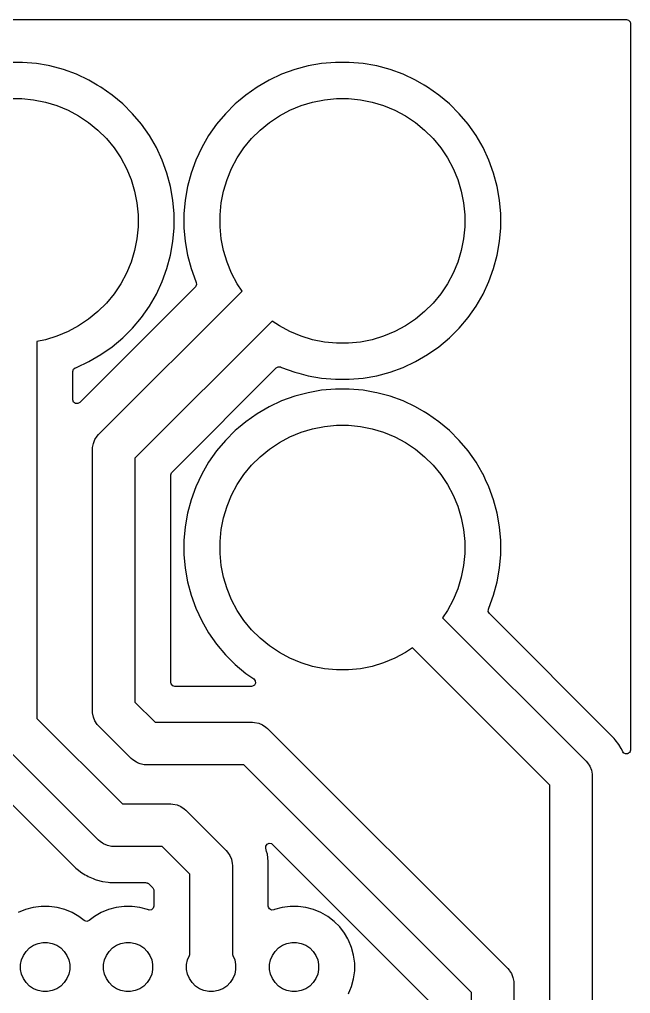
# Model space of a CAD drawing. Header units: millimetres. Extents: x 1 to 179, y 1 to 120.
# Drawn here: x 160.8 to 179.5, y 90.43 to 120.25 of the extents above; entities that cross this region are included whole.
import ezdxf

# ---------------------------------------------------------------- set-up
doc = ezdxf.new("R2010")
doc.units = ezdxf.units.MM
doc.layers.add('F.Cu', color=13, linetype='CONTINUOUS', true_color=0xc83434)

msp = doc.modelspace()

# ---------------------------------------------------------------- linework, layer by layer
at = {"layer": 'F.Cu', "linetype": 'CONTINUOUS'}
for p, q in [((0.6245, 120.2495), (179.3755, 120.2495)), ((179.3755, 120.2495), (179.442539, 120.229815)), ((179.442539, 120.229815), (179.488294, 120.177011)), ((179.488294, 120.177011), (179.4995, 120.1255)), ((179.4995, 120.1255), (179.4995, 97.889483)), ((160.891352, 118.936003), (160.467798, 118.936003)), ((160.891355, 118.936003), (160.891352, 118.936003)), ((161.313297, 118.899088), (160.891355, 118.936003)), ((161.671527, 118.835922), (161.313297, 118.899088)), ((161.730416, 118.825538), (161.671527, 118.835922)), ((161.730426, 118.825536), (161.730416, 118.825538)), ((162.139527, 118.715918), (161.730423, 118.825536)), ((161.730423, 118.825536), (161.730426, 118.825536)), ((162.139537, 118.715915), (162.139527, 118.715918)), ((162.139538, 118.715914), (162.139537, 118.715915)), ((162.537549, 118.57105), (162.139538, 118.715914)), ((169.219622, 118.715918), (169.020606, 118.643482)), ((169.628726, 118.825536), (169.219622, 118.715918)), ((169.628729, 118.825537), (169.628726, 118.825536)), ((169.628734, 118.825538), (169.628729, 118.825537)), ((169.628736, 118.825539), (169.628734, 118.825538)), ((169.628739, 118.825539), (169.628736, 118.825539)), ((170.045852, 118.899088), (169.628739, 118.825539)), ((170.467794, 118.936003), (170.045852, 118.899088)), ((170.467798, 118.936003), (170.467794, 118.936003)), ((170.891352, 118.936003), (170.467798, 118.936003)), ((170.891355, 118.936003), (170.891352, 118.936003)), ((171.313297, 118.899088), (170.891355, 118.936003)), ((171.671527, 118.835922), (171.313297, 118.899088)), ((171.730416, 118.825538), (171.671527, 118.835922)), ((171.730426, 118.825536), (171.730416, 118.825538)), ((172.139527, 118.715918), (171.730423, 118.825536)), ((171.730423, 118.825536), (171.730426, 118.825536)), ((172.139537, 118.715915), (172.139527, 118.715918)), ((172.139538, 118.715914), (172.139537, 118.715915)), ((172.537549, 118.57105), (172.139538, 118.715914)), ((162.537556, 118.571047), (162.537549, 118.57105)), ((162.537558, 118.571046), (162.537556, 118.571047)), ((162.921411, 118.392053), (162.537558, 118.571046)), ((162.921426, 118.392045), (162.921411, 118.392053)), ((163.179257, 118.243187), (162.921426, 118.392045)), ((168.437723, 118.392045), (168.070928, 118.180276)), ((168.437738, 118.392053), (168.437723, 118.392045)), ((168.821591, 118.571046), (168.437738, 118.392053)), ((168.821597, 118.571049), (168.821591, 118.571046)), ((168.821601, 118.57105), (168.821597, 118.571049)), ((169.020606, 118.643482), (168.821601, 118.57105)), ((172.537556, 118.571047), (172.537549, 118.57105)), ((172.537558, 118.571046), (172.537556, 118.571047)), ((172.921411, 118.392053), (172.537558, 118.571046)), ((172.921426, 118.392045), (172.921411, 118.392053)), ((173.179257, 118.243187), (172.921426, 118.392045)), ((163.28823, 118.180271), (163.179257, 118.243187)), ((163.635185, 117.937329), (163.28823, 118.180271)), ((168.070913, 118.180267), (167.723965, 117.93733)), ((168.070928, 118.180276), (168.070913, 118.180267)), ((173.28823, 118.180271), (173.179257, 118.243187)), ((173.635185, 117.937329), (173.28823, 118.180271)), ((160.495571, 117.830986), (160.863579, 117.830986)), ((160.863579, 117.830986), (161.229814, 117.794915)), ((161.229814, 117.794915), (161.590751, 117.72312)), ((163.959647, 117.665074), (163.635185, 117.937329)), ((167.723965, 117.93733), (167.499902, 117.74932)), ((169.768399, 117.72312), (170.129336, 117.794915)), ((170.129336, 117.794915), (170.495571, 117.830986)), ((170.495571, 117.830986), (170.863579, 117.830986)), ((170.863579, 117.830986), (171.229814, 117.794915)), ((171.229814, 117.794915), (171.590751, 117.72312)), ((173.959647, 117.665074), (173.635185, 117.937329)), ((161.590751, 117.72312), (161.942912, 117.616293)), ((161.942912, 117.616293), (162.282907, 117.475463)), ((164.259146, 117.365575), (163.959647, 117.665074)), ((167.399494, 117.665066), (167.100012, 117.365584)), ((167.3995, 117.665072), (167.399494, 117.665066)), ((167.399503, 117.665074), (167.3995, 117.665072)), ((167.499902, 117.74932), (167.399503, 117.665074)), ((169.076243, 117.475463), (169.416238, 117.616293)), ((169.416238, 117.616293), (169.768399, 117.72312)), ((171.590751, 117.72312), (171.942912, 117.616293)), ((171.942912, 117.616293), (172.282907, 117.475463)), ((174.259146, 117.365575), (173.959647, 117.665074)), ((162.282907, 117.475463), (162.60746, 117.301985)), ((162.60746, 117.301985), (162.913447, 117.097531)), ((164.531401, 117.041113), (164.259146, 117.365575)), ((167.100012, 117.365584), (166.827748, 117.041113)), ((168.445703, 117.097531), (168.75169, 117.301985)), ((168.75169, 117.301985), (169.076243, 117.475463)), ((172.282907, 117.475463), (172.60746, 117.301985)), ((172.60746, 117.301985), (172.913447, 117.097531)), ((174.531401, 117.041113), (174.259146, 117.365575)), ((162.913447, 117.097531), (163.197921, 116.86407)), ((164.774343, 116.694158), (164.531401, 117.041113)), ((166.827748, 117.041113), (166.584811, 116.694165)), ((168.161229, 116.86407), (168.445703, 117.097531)), ((172.913447, 117.097531), (173.197921, 116.86407)), ((174.774343, 116.694158), (174.531401, 117.041113)), ((163.197921, 116.86407), (163.458142, 116.603849)), ((163.458142, 116.603849), (163.691603, 116.319375)), ((164.98612, 116.327348), (164.774343, 116.694158)), ((166.584802, 116.69415), (166.373033, 116.327355)), ((166.584811, 116.694165), (166.584802, 116.69415)), ((167.667547, 116.319375), (167.901008, 116.603849)), ((167.901008, 116.603849), (168.161229, 116.86407)), ((173.197921, 116.86407), (173.458142, 116.603849)), ((173.458142, 116.603849), (173.691603, 116.319375)), ((174.98612, 116.327348), (174.774343, 116.694158)), ((163.691603, 116.319375), (163.896057, 116.013388)), ((165.165122, 115.943477), (164.98612, 116.327348)), ((166.373025, 116.32734), (166.194032, 115.943487)), ((166.373033, 116.327355), (166.373025, 116.32734)), ((167.463093, 116.013388), (167.667547, 116.319375)), ((173.691603, 116.319375), (173.896057, 116.013388)), ((175.165122, 115.943477), (174.98612, 116.327348)), ((163.896057, 116.013388), (164.069535, 115.688835)), ((167.289615, 115.688835), (167.463093, 116.013388)), ((173.896057, 116.013388), (174.069535, 115.688835)), ((164.069535, 115.688835), (164.210365, 115.34884)), ((165.309986, 115.545466), (165.165122, 115.943477)), ((166.194032, 115.943487), (166.04916, 115.545456)), ((167.148785, 115.34884), (167.289615, 115.688835)), ((174.069535, 115.688835), (174.210365, 115.34884)), ((175.309986, 115.545466), (175.165122, 115.943477)), ((165.41961, 115.136344), (165.309986, 115.545466)), ((166.04916, 115.545456), (165.939542, 115.136352)), ((175.41961, 115.136344), (175.309986, 115.545466)), ((164.210365, 115.34884), (164.317192, 114.996679)), ((165.49316, 114.719223), (165.41961, 115.136344)), ((165.939539, 115.136339), (165.86599, 114.719226)), ((165.939542, 115.136352), (165.939539, 115.136339)), ((167.041958, 114.996679), (167.148785, 115.34884)), ((174.210365, 115.34884), (174.317192, 114.996679)), ((175.49316, 114.719223), (175.41961, 115.136344)), ((164.317192, 114.996679), (164.388987, 114.635742)), ((166.970163, 114.635742), (167.041958, 114.996679)), ((174.317192, 114.996679), (174.388987, 114.635742)), ((164.388987, 114.635742), (164.425058, 114.269507)), ((165.530075, 114.29728), (165.49316, 114.719223)), ((165.86599, 114.719226), (165.829075, 114.297284)), ((166.934092, 114.269507), (166.970163, 114.635742)), ((174.388987, 114.635742), (174.425058, 114.269507)), ((175.530075, 114.29728), (175.49316, 114.719223)), ((164.425058, 114.269507), (164.425058, 113.901499)), ((165.530075, 113.873726), (165.530075, 114.29728)), ((165.829075, 114.297284), (165.829075, 113.873723)), ((166.934092, 113.901499), (166.934092, 114.269507)), ((174.425058, 114.269507), (174.425058, 113.901499)), ((175.530075, 113.873726), (175.530075, 114.29728)), ((164.425058, 113.901499), (164.388987, 113.535264)), ((166.970163, 113.535264), (166.934092, 113.901499)), ((174.425058, 113.901499), (174.388987, 113.535264)), ((165.49316, 113.451783), (165.530075, 113.873726)), ((165.829075, 113.873723), (165.86599, 113.451781)), ((175.49316, 113.451783), (175.530075, 113.873726)), ((164.388987, 113.535264), (164.317192, 113.174327)), ((165.41961, 113.034662), (165.49316, 113.451783)), ((165.86599, 113.451781), (165.939539, 113.034668)), ((167.041958, 113.174327), (166.970163, 113.535264)), ((174.388987, 113.535264), (174.317192, 113.174327)), ((175.41961, 113.034662), (175.49316, 113.451783)), ((164.317192, 113.174327), (164.210365, 112.822166)), ((165.309986, 112.62554), (165.41961, 113.034662)), ((165.939539, 113.034668), (165.939542, 113.034655)), ((165.939542, 113.034655), (166.049161, 112.625547)), ((167.148785, 112.822166), (167.041958, 113.174327)), ((174.317192, 113.174327), (174.210365, 112.822166)), ((175.309986, 112.62554), (175.41961, 113.034662)), ((164.210365, 112.822166), (164.069535, 112.482171)), ((167.289615, 112.482171), (167.148785, 112.822166)), ((174.210365, 112.822166), (174.069535, 112.482171)), ((164.069535, 112.482171), (163.896057, 112.157618)), ((165.165122, 112.227529), (165.309986, 112.62554)), ((166.049161, 112.625547), (166.194025, 112.227534)), ((167.463093, 112.157618), (167.289615, 112.482171)), ((174.069535, 112.482171), (173.896057, 112.157618)), ((175.165122, 112.227529), (175.309986, 112.62554)), ((163.896057, 112.157618), (163.691603, 111.851631)), ((164.98612, 111.843658), (165.165122, 112.227529)), ((166.216161, 112.133488), (166.187642, 112.069704)), ((166.194025, 112.227534), (166.194036, 112.227511)), ((166.194036, 112.227511), (166.205667, 112.202568)), ((166.205667, 112.202568), (166.205669, 112.202565)), ((166.205669, 112.202565), (166.216161, 112.133488)), ((167.611037, 111.936204), (167.463093, 112.157618)), ((173.896057, 112.157618), (173.691603, 111.851631)), ((174.98612, 111.843658), (175.165122, 112.227529)), ((166.180968, 112.062479), (162.641756, 108.523266)), ((163.219956, 107.545122), (167.611037, 111.936204)), ((163.691603, 111.851631), (163.458142, 111.567157)), ((164.774343, 111.476848), (164.98612, 111.843658)), ((166.187642, 112.069704), (166.180968, 112.062479)), ((173.691603, 111.851631), (173.458142, 111.567157)), ((174.774343, 111.476848), (174.98612, 111.843658)), ((163.458142, 111.567157), (163.197921, 111.306936)), ((173.458142, 111.567157), (173.197921, 111.306936)), ((163.197921, 111.306936), (162.913447, 111.073475)), ((164.531401, 111.129893), (164.774343, 111.476848)), ((173.197921, 111.306936), (172.913447, 111.073475)), ((174.531401, 111.129893), (174.774343, 111.476848)), ((162.913447, 111.073475), (162.60746, 110.869021)), ((164.259146, 110.805431), (164.531401, 111.129893)), ((168.530275, 111.016966), (164.329575, 106.816265)), ((168.75169, 110.869021), (168.530275, 111.016966)), ((172.913447, 111.073475), (172.60746, 110.869021)), ((174.259146, 110.805431), (174.531401, 111.129893)), ((162.282907, 110.695543), (161.942912, 110.554713)), ((162.60746, 110.869021), (162.282907, 110.695543)), ((163.959647, 110.505932), (164.259146, 110.805431)), ((169.076243, 110.695543), (168.75169, 110.869021)), ((169.416238, 110.554713), (169.076243, 110.695543)), ((172.282907, 110.695543), (171.942912, 110.554713)), ((172.60746, 110.869021), (172.282907, 110.695543)), ((173.959647, 110.505932), (174.259146, 110.805431)), ((161.590751, 110.447886), (161.329575, 110.395935)), ((161.329575, 110.395935), (161.329575, 98.854742)), ((161.942912, 110.554713), (161.590751, 110.447886)), ((163.635185, 110.233677), (163.959647, 110.505932)), ((169.768399, 110.447886), (169.416238, 110.554713)), ((170.129336, 110.376091), (169.768399, 110.447886)), ((170.495571, 110.34002), (170.129336, 110.376091)), ((170.863579, 110.34002), (170.495571, 110.34002)), ((171.229814, 110.376091), (170.863579, 110.34002)), ((171.590751, 110.447886), (171.229814, 110.376091)), ((171.942912, 110.554713), (171.590751, 110.447886)), ((173.635185, 110.233677), (173.959647, 110.505932)), ((163.28823, 109.990735), (163.635185, 110.233677)), ((173.28823, 109.990735), (173.635185, 110.233677)), ((162.537549, 109.599956), (162.92142, 109.778958)), ((162.92142, 109.778958), (163.28823, 109.990735)), ((172.537549, 109.599956), (172.92142, 109.778958)), ((172.92142, 109.778958), (173.28823, 109.990735)), ((162.430075, 109.474013), (162.44976, 109.541052)), ((162.430075, 108.610947), (162.430075, 109.474013)), ((162.44976, 109.541052), (162.502564, 109.586807)), ((162.502564, 109.586807), (162.511662, 109.590535)), ((162.511662, 109.590535), (162.537549, 109.599956)), ((165.466389, 106.396737), (168.65655, 109.586899)), ((168.65655, 109.586899), (168.717871, 109.620382)), ((168.717871, 109.620382), (168.787563, 109.615398)), ((168.787563, 109.615398), (168.796633, 109.611598)), ((168.796633, 109.611598), (168.821596, 109.599958)), ((168.821596, 109.599958), (168.821599, 109.599957)), ((168.821599, 109.599957), (168.821601, 109.599956)), ((168.821601, 109.599956), (169.219612, 109.455092)), ((169.219612, 109.455092), (169.219613, 109.455092)), ((169.219613, 109.455092), (169.219618, 109.45509)), ((169.219618, 109.45509), (169.348146, 109.420652)), ((171.730416, 109.345468), (172.139538, 109.455092)), ((172.139538, 109.455092), (172.537549, 109.599956)), ((169.348146, 109.420652), (169.628734, 109.345468)), ((169.628734, 109.345468), (170.045855, 109.271918)), ((170.045855, 109.271918), (170.467796, 109.235004)), ((170.467796, 109.235004), (170.467797, 109.235003)), ((170.467797, 109.235003), (170.467798, 109.235003)), ((170.467798, 109.235003), (170.891353, 109.235003)), ((170.891353, 109.235004), (171.313295, 109.271918)), ((170.891353, 109.235003), (170.891353, 109.235004)), ((171.313295, 109.271918), (171.730416, 109.345468)), ((170.045852, 108.899088), (169.628739, 108.825539)), ((170.467794, 108.936003), (170.045852, 108.899088)), ((170.467798, 108.936003), (170.467794, 108.936003)), ((170.891352, 108.936003), (170.467798, 108.936003)), ((170.891355, 108.936003), (170.891352, 108.936003)), ((171.313297, 108.899088), (170.891355, 108.936003)), ((171.671527, 108.835922), (171.313297, 108.899088)), ((171.730416, 108.825538), (171.671527, 108.835922)), ((162.430391, 108.602101), (162.430075, 108.610947)), ((162.454808, 108.536637), (162.430391, 108.602101)), ((162.510741, 108.494765), (162.454808, 108.536637)), ((168.821591, 108.571046), (168.437738, 108.392053)), ((168.821597, 108.571049), (168.821591, 108.571046)), ((168.821601, 108.57105), (168.821597, 108.571049)), ((169.020606, 108.643482), (168.821601, 108.57105)), ((169.219622, 108.715918), (169.020606, 108.643482)), ((169.628726, 108.825536), (169.219622, 108.715918)), ((169.628729, 108.825537), (169.628726, 108.825536)), ((169.628734, 108.825538), (169.628729, 108.825537)), ((169.628736, 108.825539), (169.628734, 108.825538)), ((169.628739, 108.825539), (169.628736, 108.825539)), ((171.730426, 108.825536), (171.730416, 108.825538)), ((172.139527, 108.715918), (171.730423, 108.825536)), ((171.730423, 108.825536), (171.730426, 108.825536)), ((172.139537, 108.715915), (172.139527, 108.715918)), ((172.139538, 108.715914), (172.139537, 108.715915)), ((172.537549, 108.57105), (172.139538, 108.715914)), ((172.537556, 108.571047), (172.537549, 108.57105)), ((172.537558, 108.571046), (172.537556, 108.571047)), ((172.921411, 108.392053), (172.537558, 108.571046)), ((162.580433, 108.489781), (162.510741, 108.494765)), ((162.641756, 108.523266), (162.580433, 108.489781)), ((168.437723, 108.392045), (168.070928, 108.180276)), ((168.437738, 108.392053), (168.437723, 108.392045)), ((172.921426, 108.392045), (172.921411, 108.392053)), ((173.179257, 108.243187), (172.921426, 108.392045)), ((173.28823, 108.180271), (173.179257, 108.243187)), ((167.723965, 107.93733), (167.499902, 107.74932)), ((168.070913, 108.180267), (167.723965, 107.93733)), ((168.070928, 108.180276), (168.070913, 108.180267)), ((173.635185, 107.937329), (173.28823, 108.180271)), ((173.959647, 107.665074), (173.635185, 107.937329)), ((167.399494, 107.665066), (167.100012, 107.365584)), ((167.3995, 107.665072), (167.399494, 107.665066)), ((167.399503, 107.665074), (167.3995, 107.665072)), ((167.499902, 107.74932), (167.399503, 107.665074)), ((169.416238, 107.616293), (169.768399, 107.72312)), ((169.768399, 107.72312), (170.129336, 107.794915)), ((170.129336, 107.794915), (170.495571, 107.830986)), ((170.495571, 107.830986), (170.863579, 107.830986)), ((170.863579, 107.830986), (171.229814, 107.794915)), ((171.229814, 107.794915), (171.590751, 107.72312)), ((171.590751, 107.72312), (171.942912, 107.616293)), ((174.259146, 107.365575), (173.959647, 107.665074)), ((163.057564, 107.274188), (163.106326, 107.391911)), ((163.106326, 107.391911), (163.177118, 107.497859)), ((163.177118, 107.497859), (163.219956, 107.545122)), ((167.100012, 107.365584), (166.827748, 107.041113)), ((168.75169, 107.301985), (169.076243, 107.475463)), ((169.076243, 107.475463), (169.416238, 107.616293)), ((171.942912, 107.616293), (172.282907, 107.475463)), ((172.282907, 107.475463), (172.60746, 107.301985)), ((174.531401, 107.041113), (174.259146, 107.365575)), ((163.029575, 107.085503), (163.032705, 107.149214)), ((163.029575, 99.085503), (163.029575, 107.085503)), ((163.032705, 107.149214), (163.057564, 107.274188)), ((166.827748, 107.041113), (166.584811, 106.694165)), ((168.161229, 106.86407), (168.445703, 107.097531)), ((168.445703, 107.097531), (168.75169, 107.301985)), ((172.60746, 107.301985), (172.913447, 107.097531)), ((172.913447, 107.097531), (173.197921, 106.86407)), ((174.774343, 106.694158), (174.531401, 107.041113)), ((164.329575, 106.816265), (164.329575, 99.354742)), ((167.901008, 106.603849), (168.161229, 106.86407)), ((173.197921, 106.86407), (173.458142, 106.603849)), ((166.584802, 106.69415), (166.373033, 106.327355)), ((166.584811, 106.694165), (166.584802, 106.69415)), ((167.667547, 106.319375), (167.901008, 106.603849)), ((173.458142, 106.603849), (173.691603, 106.319375)), ((174.957973, 106.3761), (174.774343, 106.694158)), ((165.430075, 106.309061), (165.44976, 106.3761)), ((165.430075, 99.960003), (165.430075, 106.309061)), ((165.44976, 106.3761), (165.466389, 106.396737)), ((166.373025, 106.32734), (166.194032, 105.943487)), ((166.373033, 106.327355), (166.373025, 106.32734)), ((167.463093, 106.013388), (167.667547, 106.319375)), ((173.691603, 106.319375), (173.896057, 106.013388)), ((174.986116, 106.327355), (174.957973, 106.3761)), ((174.986124, 106.32734), (174.986116, 106.327355)), ((175.065676, 106.156739), (174.986124, 106.32734)), ((175.165122, 105.943477), (175.065676, 106.156739)), ((166.194032, 105.943487), (166.04916, 105.545456)), ((167.289615, 105.688835), (167.463093, 106.013388)), ((173.896057, 106.013388), (174.069535, 105.688835)), ((175.309986, 105.545466), (175.165122, 105.943477)), ((167.148785, 105.34884), (167.289615, 105.688835)), ((174.069535, 105.688835), (174.210365, 105.34884)), ((166.04916, 105.545456), (165.939542, 105.136352)), ((167.041958, 104.996679), (167.148785, 105.34884)), ((174.210365, 105.34884), (174.317192, 104.996679)), ((175.41961, 105.136344), (175.309986, 105.545466)), ((165.939539, 105.136339), (165.86599, 104.719226)), ((165.939542, 105.136352), (165.939539, 105.136339)), ((166.970163, 104.635742), (167.041958, 104.996679)), ((174.317192, 104.996679), (174.388987, 104.635742)), ((175.49316, 104.719223), (175.41961, 105.136344)), ((165.86599, 104.719226), (165.829075, 104.297284)), ((175.530075, 104.29728), (175.49316, 104.719223)), ((166.934092, 104.269507), (166.970163, 104.635742)), ((174.388987, 104.635742), (174.425058, 104.269507)), ((165.829075, 104.297284), (165.829075, 103.873723)), ((166.934092, 103.901499), (166.934092, 104.269507)), ((174.425058, 104.269507), (174.425058, 103.901499)), ((175.530075, 103.873726), (175.530075, 104.29728)), ((165.829075, 103.873723), (165.86599, 103.451781)), ((166.970163, 103.535264), (166.934092, 103.901499)), ((174.425058, 103.901499), (174.388987, 103.535264)), ((175.49316, 103.451783), (175.530075, 103.873726)), ((167.041958, 103.174327), (166.970163, 103.535264)), ((174.388987, 103.535264), (174.317192, 103.174327)), ((165.86599, 103.451781), (165.939539, 103.034668)), ((167.148785, 102.822166), (167.041958, 103.174327)), ((174.317192, 103.174327), (174.210365, 102.822166)), ((175.41961, 103.034662), (175.49316, 103.451783)), ((165.939539, 103.034668), (165.939542, 103.034655)), ((165.939542, 103.034655), (166.04916, 102.625551)), ((175.309986, 102.62554), (175.41961, 103.034662)), ((166.04916, 102.625551), (166.049163, 102.625541)), ((166.049163, 102.625541), (166.049164, 102.62554)), ((166.049164, 102.62554), (166.194028, 102.227529)), ((167.289615, 102.482171), (167.148785, 102.822166)), ((174.210365, 102.822166), (174.069535, 102.482171)), ((175.165122, 102.227529), (175.309986, 102.62554)), ((167.463093, 102.157618), (167.289615, 102.482171)), ((174.069535, 102.482171), (173.896057, 102.157618)), ((166.194028, 102.227529), (166.194031, 102.227522)), ((166.194031, 102.227522), (166.194032, 102.22752)), ((166.194032, 102.22752), (166.373025, 101.843667)), ((167.667547, 101.851631), (167.463093, 102.157618)), ((173.896057, 102.157618), (173.748112, 101.936204)), ((175.144696, 102.123801), (175.14968, 102.193493)), ((175.178181, 102.062478), (175.144696, 102.123801)), ((175.14968, 102.193493), (175.153482, 102.202568)), ((175.153482, 102.202568), (175.165114, 102.227511)), ((175.165114, 102.227514), (175.165122, 102.227529)), ((175.165114, 102.227511), (175.165114, 102.227514)), ((178.998488, 98.242172), (175.178181, 102.062478)), ((166.373025, 101.843667), (166.37303, 101.843658)), ((166.37303, 101.843658), (166.584807, 101.476848)), ((167.901008, 101.567157), (167.667547, 101.851631)), ((173.748112, 101.936204), (178.139194, 97.545122)), ((166.584807, 101.476848), (166.827749, 101.129893)), ((168.161229, 101.306936), (167.901008, 101.567157)), ((166.827749, 101.129893), (167.100004, 100.805431)), ((168.445703, 101.073475), (168.161229, 101.306936)), ((167.100004, 100.805431), (167.399503, 100.505932)), ((168.75169, 100.869021), (168.445703, 101.073475)), ((169.076243, 100.695543), (168.75169, 100.869021)), ((172.60746, 100.869021), (172.282907, 100.695543)), ((172.828874, 101.016966), (172.60746, 100.869021)), ((177.029575, 96.816265), (172.828874, 101.016966)), ((167.399503, 100.505932), (167.723965, 100.233677)), ((169.416238, 100.554713), (169.076243, 100.695543)), ((169.768399, 100.447886), (169.416238, 100.554713)), ((171.942912, 100.554713), (171.590751, 100.447886)), ((172.282907, 100.695543), (171.942912, 100.554713)), ((167.723965, 100.233677), (167.969747, 100.061577)), ((170.129336, 100.376091), (169.768399, 100.447886)), ((170.495571, 100.34002), (170.129336, 100.376091)), ((170.863579, 100.34002), (170.495571, 100.34002)), ((171.229814, 100.376091), (170.863579, 100.34002)), ((171.590751, 100.447886), (171.229814, 100.376091)), ((165.441281, 99.908492), (165.430075, 99.960003)), ((165.487036, 99.855688), (165.441281, 99.908492)), ((167.969747, 100.061577), (168.013372, 100.007001)), ((168.020564, 99.937502), (167.989042, 99.875148)), ((168.013372, 100.007001), (168.020564, 99.937502)), ((165.554075, 99.836003), (165.487036, 99.855688)), ((167.898623, 99.836003), (165.554075, 99.836003)), ((167.928812, 99.839734), (167.898623, 99.836003)), ((167.989042, 99.875148), (167.928812, 99.839734)), ((164.329575, 99.354742), (164.948814, 98.735503)), ((163.032705, 99.021792), (163.029575, 99.085503)), ((163.057564, 98.896818), (163.032705, 99.021792)), ((161.329575, 98.854742), (163.948814, 96.235503)), ((163.106326, 98.779095), (163.057564, 98.896818)), ((163.177118, 98.673147), (163.106326, 98.779095)), ((164.948814, 98.735503), (167.929575, 98.735503)), ((167.929575, 98.735503), (167.993286, 98.732373)), ((167.993286, 98.732373), (168.11826, 98.707514)), ((168.11826, 98.707514), (168.235983, 98.658752)), ((163.219956, 98.625884), (163.177118, 98.673147)), ((164.219956, 97.625883), (163.219956, 98.625884)), ((168.235983, 98.658752), (168.341931, 98.58796)), ((168.341931, 98.58796), (168.389194, 98.545122)), ((168.389194, 98.545122), (175.739195, 91.195122)), ((163.219956, 95.125883), (160.219956, 98.125884)), ((178.99849, 98.24217), (178.998488, 98.242172)), ((179.030664, 98.200239), (178.99849, 98.24217)), ((179.030668, 98.200236), (179.030664, 98.200239)), ((179.138188, 98.060113), (179.030668, 98.200236)), ((179.138189, 98.060111), (179.138188, 98.060113)), ((179.212949, 97.930622), (179.138189, 98.060111)), ((179.212957, 97.930607), (179.212949, 97.930622)), ((179.213976, 97.928842), (179.212957, 97.930607)), ((179.252919, 97.861391), (179.213976, 97.928842)), ((179.263259, 97.836428), (179.252919, 97.861391)), ((179.266124, 97.831064), (179.263259, 97.836428)), ((179.287013, 97.802615), (179.266124, 97.831064)), ((179.290942, 97.800422), (179.287013, 97.802615)), ((179.294297, 97.79577), (179.290942, 97.800422)), ((179.474077, 97.814259), (179.449778, 97.796418)), ((179.475922, 97.819072), (179.474077, 97.814259)), ((179.479815, 97.822444), (179.475922, 97.819072)), ((179.488303, 97.851354), (179.479815, 97.822444)), ((179.499097, 97.879495), (179.488303, 97.851354)), ((179.4995, 97.889483), (179.498048, 97.88454)), ((179.498048, 97.88454), (179.499097, 97.879495)), ((164.267209, 97.583056), (164.219956, 97.625883)), ((164.267219, 97.583046), (164.267209, 97.583056)), ((164.373167, 97.512254), (164.267219, 97.583046)), ((164.407647, 97.497972), (164.373167, 97.512254)), ((178.139194, 97.545122), (178.182032, 97.497859)), ((179.321708, 97.783252), (179.294297, 97.79577)), ((179.348024, 97.768565), (179.321708, 97.783252)), ((179.353166, 97.768886), (179.348024, 97.768565)), ((179.357853, 97.766745), (179.353166, 97.768886)), ((179.387678, 97.771034), (179.357853, 97.766745)), ((179.417759, 97.772906), (179.387678, 97.771034)), ((179.421912, 97.775956), (179.417759, 97.772906)), ((179.427011, 97.776689), (179.421912, 97.775956)), ((179.449778, 97.796418), (179.427011, 97.776689)), ((159.360661, 97.428835), (162.522906, 94.26659)), ((164.49089, 97.463491), (164.407647, 97.497972)), ((164.615864, 97.438632), (164.49089, 97.463491)), ((164.615884, 97.438632), (164.615864, 97.438632)), ((164.679575, 97.435503), (164.615884, 97.438632)), ((167.660337, 97.435503), (164.679575, 97.435503)), ((174.629575, 90.466265), (167.660337, 97.435503)), ((178.182032, 97.497859), (178.252824, 97.391911)), ((178.252824, 97.391911), (178.301586, 97.274188)), ((178.301586, 97.274188), (178.326446, 97.149214)), ((178.326446, 97.149214), (178.326446, 97.149194)), ((178.326446, 97.149194), (178.329575, 97.085503)), ((178.329575, 97.085503), (178.329575, 78.835503)), ((177.029575, 79.104742), (177.029575, 96.816265)), ((163.948814, 96.235503), (165.429575, 96.235503)), ((165.429575, 96.235503), (165.493286, 96.232373)), ((165.493286, 96.232373), (165.61826, 96.207514)), ((165.61826, 96.207514), (165.735983, 96.158752)), ((165.735983, 96.158752), (165.841931, 96.08796)), ((165.841931, 96.08796), (165.889194, 96.045122)), ((165.889194, 96.045122), (167.122252, 94.812065)), ((163.267209, 95.083056), (163.219956, 95.125883)), ((163.267219, 95.083046), (163.267209, 95.083056)), ((163.341375, 95.033497), (163.267219, 95.083046)), ((163.373167, 95.012254), (163.341375, 95.033497)), ((163.49089, 94.963491), (163.373167, 95.012254)), ((163.615864, 94.938632), (163.49089, 94.963491)), ((163.615884, 94.938632), (163.615864, 94.938632)), ((163.679575, 94.935503), (163.615884, 94.938632)), ((165.160337, 94.935503), (163.679575, 94.935503)), ((166.012633, 94.083207), (165.160337, 94.935503)), ((168.333986, 94.878283), (168.335649, 94.94813)), ((168.359029, 94.784819), (168.333986, 94.878283)), ((168.335649, 94.94813), (168.374811, 95.005993)), ((168.374811, 95.005993), (168.43904, 95.033497)), ((168.43904, 95.033497), (168.507942, 95.021911)), ((168.507942, 95.021911), (168.541442, 94.998055)), ((168.541442, 94.998055), (173.492756, 90.046741)), ((167.122252, 94.812065), (167.165079, 94.764812)), ((167.165079, 94.764812), (167.16509, 94.764801)), ((167.16509, 94.764801), (167.235882, 94.658853)), ((167.235882, 94.658853), (167.284644, 94.54113)), ((167.284644, 94.54113), (167.309503, 94.416156)), ((168.383181, 94.694683), (168.359029, 94.784819)), ((168.411618, 94.478687), (168.383181, 94.694683)), ((162.522906, 94.26659), (162.522911, 94.266586)), ((162.522911, 94.266586), (162.522914, 94.266583)), ((162.522914, 94.266583), (162.560539, 94.237713)), ((162.560539, 94.237713), (162.56054, 94.237711)), ((162.56054, 94.237711), (162.704961, 94.126893)), ((167.309503, 94.416156), (167.312633, 94.352445)), ((167.312633, 94.352445), (167.312633, 91.623339)), ((168.413132, 94.467187), (168.411618, 94.478687)), ((168.413133, 94.467173), (168.413132, 94.467187)), ((168.413133, 93.111358), (168.413133, 94.467173)), ((162.704961, 94.126893), (162.704963, 94.126892)), ((162.704963, 94.126892), (162.804325, 94.069526)), ((162.804325, 94.069526), (162.804326, 94.069525)), ((162.804326, 94.069525), (162.853708, 94.041014)), ((162.853708, 94.041014), (162.903687, 94.012158)), ((162.903687, 94.012158), (163.053594, 93.950065)), ((163.053594, 93.950065), (163.115688, 93.924345)), ((163.115688, 93.924345), (163.143645, 93.916854)), ((166.012633, 91.623339), (166.012633, 94.083207)), ((163.143645, 93.916854), (163.337336, 93.864954)), ((163.337336, 93.864954), (163.507964, 93.842491)), ((163.507964, 93.842491), (163.56484, 93.835003)), ((163.56484, 93.835003), (163.564841, 93.835003)), ((163.564841, 93.835003), (164.653132, 93.835003)), ((164.653132, 93.835003), (164.682575, 93.826358)), ((164.682575, 93.826358), (164.712558, 93.819835)), ((164.712558, 93.819835), (164.717573, 93.816081)), ((164.717573, 93.816081), (164.720171, 93.815318)), ((164.720171, 93.815318), (164.740808, 93.798689)), ((164.740808, 93.798689), (164.875815, 93.663683)), ((164.875815, 93.663683), (164.909299, 93.602362)), ((164.909299, 93.602362), (164.912133, 93.576003)), ((164.912133, 93.576003), (164.912133, 93.111358)), ((161.220063, 93.068273), (160.985246, 93.005354)), ((161.461073, 93.100002), (161.220063, 93.068273)), ((161.461077, 93.100003), (161.461073, 93.100002)), ((161.461083, 93.100003), (161.461077, 93.100003)), ((161.704183, 93.100003), (161.461083, 93.100003)), ((161.704189, 93.100003), (161.704183, 93.100003)), ((161.704192, 93.100002), (161.704189, 93.100003)), ((161.945202, 93.068273), (161.704192, 93.100002)), ((162.180019, 93.005354), (161.945202, 93.068273)), ((163.760063, 93.068273), (163.525246, 93.005354)), ((164.001073, 93.100002), (163.760063, 93.068273)), ((164.001077, 93.100003), (164.001073, 93.100002)), ((164.001083, 93.100003), (164.001077, 93.100003)), ((164.244183, 93.100003), (164.001083, 93.100003)), ((164.244189, 93.100003), (164.244183, 93.100003)), ((164.244192, 93.100002), (164.244189, 93.100003)), ((164.485202, 93.068273), (164.244192, 93.100002)), ((164.720022, 93.005353), (164.485202, 93.068273)), ((164.892448, 93.044319), (164.839644, 92.998564)), ((164.912133, 93.111358), (164.892448, 93.044319)), ((168.416984, 93.080696), (168.413133, 93.111358)), ((168.452634, 93.020606), (168.416984, 93.080696)), ((168.840063, 93.068273), (168.605243, 93.005353)), ((169.081073, 93.100002), (168.840063, 93.068273)), ((169.081077, 93.100003), (169.081073, 93.100002)), ((169.081083, 93.100003), (169.081077, 93.100003)), ((169.324183, 93.100003), (169.081083, 93.100003)), ((169.324189, 93.100003), (169.324183, 93.100003)), ((169.324192, 93.100002), (169.324189, 93.100003)), ((169.565202, 93.068273), (169.324192, 93.100002)), ((169.800019, 93.005354), (169.565202, 93.068273)), ((160.985246, 93.005354), (160.76066, 92.912328)), ((162.404605, 92.912328), (162.180019, 93.005354)), ((162.40462, 92.912321), (162.404605, 92.912328)), ((162.615144, 92.790776), (162.40462, 92.912321)), ((162.777146, 92.666466), (162.615144, 92.790776)), ((163.090121, 92.790776), (162.92812, 92.666466)), ((163.300645, 92.912321), (163.090121, 92.790776)), ((163.30066, 92.912328), (163.300645, 92.912321)), ((163.525246, 93.005354), (163.30066, 92.912328)), ((164.740684, 92.996795), (164.720022, 93.005353)), ((164.770486, 92.98862), (164.740684, 92.996795)), ((164.839644, 92.998564), (164.770486, 92.98862)), ((168.515112, 92.989329), (168.452634, 93.020606)), ((168.584582, 92.996795), (168.515112, 92.989329)), ((168.605243, 93.005353), (168.584582, 92.996795)), ((170.024605, 92.912328), (169.800019, 93.005354)), ((170.02462, 92.912321), (170.024605, 92.912328)), ((170.235149, 92.790773), (170.02462, 92.912321)), ((170.428013, 92.642781), (170.235149, 92.790773)), ((162.794506, 92.65531), (162.777146, 92.666466)), ((162.862951, 92.641272), (162.794506, 92.65531)), ((162.92812, 92.666466), (162.862951, 92.641272)), ((170.428022, 92.642773), (170.428013, 92.642781)), ((170.599903, 92.470892), (170.428022, 92.642773)), ((170.59991, 92.470884), (170.599903, 92.470892)), ((170.747902, 92.27802), (170.59991, 92.470884)), ((170.848177, 92.104337), (170.747902, 92.27802)), ((161.1043, 91.828353), (161.2272, 91.910472)), ((161.2272, 91.910472), (161.363758, 91.967036)), ((161.363758, 91.967036), (161.508728, 91.995872)), ((161.508728, 91.995872), (161.656538, 91.995872)), ((161.656538, 91.995872), (161.801508, 91.967036)), ((161.801508, 91.967036), (161.938066, 91.910472)), ((161.938066, 91.910472), (162.060966, 91.828353)), ((163.6443, 91.828353), (163.7672, 91.910472)), ((163.7672, 91.910472), (163.903758, 91.967036)), ((163.903758, 91.967036), (164.048728, 91.995872)), ((164.048728, 91.995872), (164.196538, 91.995872)), ((164.196538, 91.995872), (164.341508, 91.967036)), ((164.341508, 91.967036), (164.478066, 91.910472)), ((164.478066, 91.910472), (164.600966, 91.828353)), ((168.7243, 91.828353), (168.8472, 91.910472)), ((168.8472, 91.910472), (168.983758, 91.967036)), ((168.983758, 91.967036), (169.128728, 91.995872)), ((169.128728, 91.995872), (169.276538, 91.995872)), ((169.276538, 91.995872), (169.421508, 91.967036)), ((169.421508, 91.967036), (169.558066, 91.910472)), ((169.558066, 91.910472), (169.680966, 91.828353)), ((170.869452, 92.067487), (170.848177, 92.104337)), ((170.962483, 91.842891), (170.869452, 92.067487)), ((171.025402, 91.608074), (170.962483, 91.842891)), ((160.8611, 91.464378), (160.917664, 91.600936)), ((160.917664, 91.600936), (160.999783, 91.723836)), ((160.999783, 91.723836), (161.1043, 91.828353)), ((162.060966, 91.828353), (162.165483, 91.723836)), ((162.165483, 91.723836), (162.247602, 91.600936)), ((162.247602, 91.600936), (162.304166, 91.464378)), ((163.4011, 91.464378), (163.457664, 91.600936)), ((163.457664, 91.600936), (163.539783, 91.723836)), ((163.539783, 91.723836), (163.6443, 91.828353)), ((164.600966, 91.828353), (164.705483, 91.723836)), ((164.705483, 91.723836), (164.787602, 91.600936)), ((164.787602, 91.600936), (164.844166, 91.464378)), ((165.9411, 91.464378), (165.997664, 91.600936)), ((165.997664, 91.600936), (166.012633, 91.623339)), ((167.312633, 91.623339), (167.327602, 91.600936)), ((167.327602, 91.600936), (167.384166, 91.464378)), ((168.4811, 91.464378), (168.537664, 91.600936)), ((168.537664, 91.600936), (168.619783, 91.723836)), ((168.619783, 91.723836), (168.7243, 91.828353)), ((169.680966, 91.828353), (169.785483, 91.723836)), ((169.785483, 91.723836), (169.867602, 91.600936)), ((169.867602, 91.600936), (169.924166, 91.464378)), ((171.057133, 91.367053), (171.025402, 91.608074)), ((160.832264, 91.319408), (160.8611, 91.464378)), ((160.832264, 91.171598), (160.832264, 91.319408)), ((162.304166, 91.464378), (162.333002, 91.319408)), ((162.333002, 91.319408), (162.333002, 91.171598)), ((163.372264, 91.319408), (163.4011, 91.464378)), ((163.372264, 91.171598), (163.372264, 91.319408)), ((164.844166, 91.464378), (164.873002, 91.319408)), ((164.873002, 91.319408), (164.873002, 91.171598)), ((165.912264, 91.319408), (165.9411, 91.464378)), ((165.912264, 91.171598), (165.912264, 91.319408)), ((167.384166, 91.464378), (167.413002, 91.319408)), ((167.413002, 91.319408), (167.413002, 91.171598)), ((168.452264, 91.319408), (168.4811, 91.464378)), ((168.452264, 91.171598), (168.452264, 91.319408)), ((169.924166, 91.464378), (169.953002, 91.319408)), ((169.953002, 91.319408), (169.953002, 91.171598)), ((171.057133, 91.123953), (171.057133, 91.367053)), ((160.8611, 91.026628), (160.832264, 91.171598)), ((160.917664, 90.89007), (160.8611, 91.026628)), ((162.304166, 91.026628), (162.247602, 90.89007)), ((162.333002, 91.171598), (162.304166, 91.026628)), ((163.4011, 91.026628), (163.372264, 91.171598)), ((163.457664, 90.89007), (163.4011, 91.026628)), ((164.844166, 91.026628), (164.787602, 90.89007)), ((164.873002, 91.171598), (164.844166, 91.026628)), ((165.9411, 91.026628), (165.912264, 91.171598)), ((165.997664, 90.89007), (165.9411, 91.026628)), ((167.384166, 91.026628), (167.327602, 90.89007)), ((167.413002, 91.171598), (167.384166, 91.026628)), ((168.4811, 91.026628), (168.452264, 91.171598)), ((168.537664, 90.89007), (168.4811, 91.026628)), ((169.924166, 91.026628), (169.867602, 90.89007)), ((169.953002, 91.171598), (169.924166, 91.026628)), ((171.025402, 90.882932), (171.057133, 91.123953)), ((175.739195, 91.195122), (175.782022, 91.147869)), ((175.782022, 91.147869), (175.782032, 91.147859)), ((175.782032, 91.147859), (175.798005, 91.123953)), ((175.798005, 91.123953), (175.852824, 91.041911)), ((175.852824, 91.041911), (175.901587, 90.924188)), ((160.999783, 90.76717), (160.917664, 90.89007)), ((161.1043, 90.662653), (160.999783, 90.76717)), ((161.2272, 90.580534), (161.1043, 90.662653)), ((162.060966, 90.662653), (161.938066, 90.580534)), ((162.165483, 90.76717), (162.060966, 90.662653)), ((162.247602, 90.89007), (162.165483, 90.76717)), ((163.539783, 90.76717), (163.457664, 90.89007)), ((163.6443, 90.662653), (163.539783, 90.76717)), ((163.7672, 90.580534), (163.6443, 90.662653)), ((164.600966, 90.662653), (164.478066, 90.580534)), ((164.705483, 90.76717), (164.600966, 90.662653)), ((164.787602, 90.89007), (164.705483, 90.76717)), ((166.079783, 90.76717), (165.997664, 90.89007)), ((166.1843, 90.662653), (166.079783, 90.76717)), ((166.3072, 90.580534), (166.1843, 90.662653)), ((167.140966, 90.662653), (167.018066, 90.580534)), ((167.245483, 90.76717), (167.140966, 90.662653)), ((167.327602, 90.89007), (167.245483, 90.76717)), ((168.619783, 90.76717), (168.537664, 90.89007)), ((168.7243, 90.662653), (168.619783, 90.76717)), ((168.8472, 90.580534), (168.7243, 90.662653)), ((169.680966, 90.662653), (169.558066, 90.580534)), ((169.785483, 90.76717), (169.680966, 90.662653)), ((169.867602, 90.89007), (169.785483, 90.76717)), ((170.912842, 90.528272), (170.962483, 90.648115)), ((170.962483, 90.648115), (171.025402, 90.882932)), ((175.901587, 90.924188), (175.926446, 90.799214)), ((175.926446, 90.799214), (175.926446, 90.799194)), ((175.926446, 90.799194), (175.929575, 90.735503)), ((175.929575, 90.735503), (175.929575, 79.829615)), ((161.363758, 90.52397), (161.2272, 90.580534)), ((161.508728, 90.495134), (161.363758, 90.52397)), ((161.656538, 90.495134), (161.508728, 90.495134)), ((161.801508, 90.52397), (161.656538, 90.495134)), ((161.938066, 90.580534), (161.801508, 90.52397)), ((163.903758, 90.52397), (163.7672, 90.580534)), ((164.048728, 90.495134), (163.903758, 90.52397)), ((164.196538, 90.495134), (164.048728, 90.495134)), ((164.341508, 90.52397), (164.196538, 90.495134)), ((164.478066, 90.580534), (164.341508, 90.52397)), ((166.443758, 90.52397), (166.3072, 90.580534)), ((166.588728, 90.495134), (166.443758, 90.52397)), ((166.736538, 90.495134), (166.588728, 90.495134)), ((166.881508, 90.52397), (166.736538, 90.495134)), ((167.018066, 90.580534), (166.881508, 90.52397)), ((168.983758, 90.52397), (168.8472, 90.580534)), ((169.128728, 90.495134), (168.983758, 90.52397)), ((169.276538, 90.495134), (169.128728, 90.495134)), ((169.421508, 90.52397), (169.276538, 90.495134)), ((169.558066, 90.580534), (169.421508, 90.52397)), ((170.869452, 90.423519), (170.880703, 90.45068)), ((170.880703, 90.45068), (170.912842, 90.528272)), ((174.629575, 80.098854), (174.629575, 90.466265))]:
    msp.add_line(p, q, dxfattribs=at)

doc.saveas('drawing.dxf')
